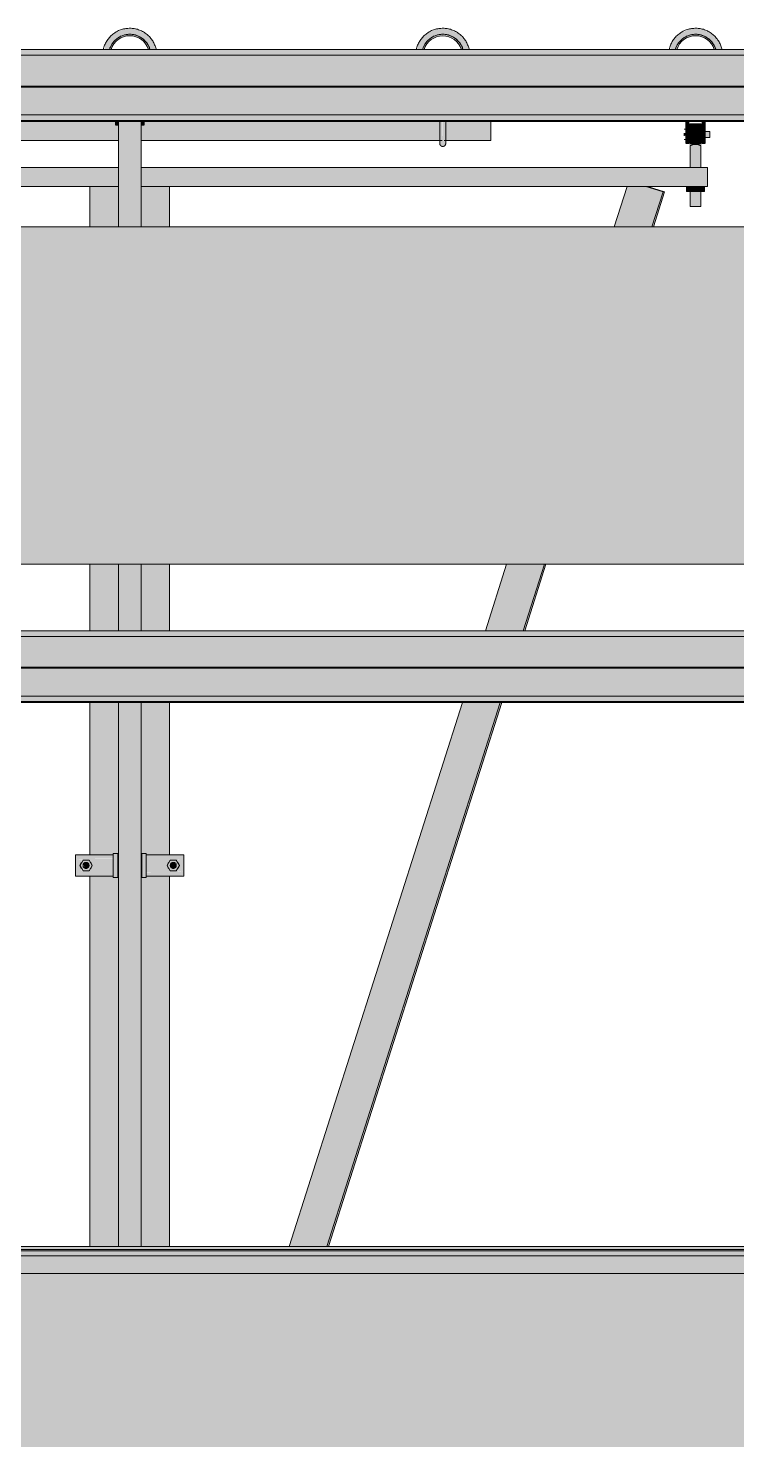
# Model space of a CAD drawing. Header units: inches. Extents: x 20478 to 36715, y -248 to 750.
# Drawn here: x 26891.5 to 26950.4, y 177.3 to 294.5 of the extents above; entities that cross this region are included whole.
import ezdxf

# ---------------------------------------------------------------- set-up
doc = ezdxf.new("R2010")
doc.units = ezdxf.units.IN
doc.header["$MEASUREMENT"] = 0
for name, color, linetype, lineweight in [('A-GLAZ-CWMG', 51, 'Continuous', 9), ('L-SITE-WALL', 31, 'Continuous', 13), ('M-HVAC-DUCT', 70, 'Continuous', 9), ('Q-SPCQ', 91, 'Continuous', 9), ('S-BEAM', 12, 'Continuous', 9)]:
    doc.layers.add(name, color=color, linetype=linetype, lineweight=lineweight)

# ---------------------------------------------------------------- blocks, each defined once
blk = doc.blocks.new('Girt_Z - 10_D-1018975-Elevation - South')
at = {"layer": 'S-BEAM'}
for points in [[(26278.27, 244), (26278.27, 244.48), (22795.01, 244.48), (22795.01, 244), (26277.49, 244)], [(26278.27, 241.63), (26278.27, 244), (22795.01, 244), (22795.01, 241.63), (26277.49, 241.63)], [(25258.02, 241.45), (26278.27, 241.47), (26278.27, 241.63), (25396.25, 241.63), (22795.01, 241.63), (22795.01, 241.45), (23460.99, 241.45), (25119.79, 241.45)], [(25396.25, 241.37), (26278.27, 241.41), (26278.27, 241.45), (22795.01, 241.41), (22795.01, 241.37), (25258.02, 241.37)], [(25672.72, 239.05), (25679.64, 239.05), (25679.64, 241.25), (26278.27, 241.25), (26278.27, 241.37), (22795.01, 241.37), (22795.01, 241.25), (22811.14, 241.25), (22811.14, 239.05), (25638.16, 239.05)], [(25629.52, 238.6), (25679.64, 238.6), (25679.64, 239.05), (22811.14, 239.05), (22811.14, 238.6), (25620.88, 238.6)], [(25679.64, 238.52), (25679.64, 238.6), (22811.14, 238.6), (22811.14, 238.52), (25672.72, 238.52)]]:
    blk.add_hatch(color=256, dxfattribs=at).paths.add_polyline_path(points, flags=0)
for p, q in [((22795.01, 244.48), (26278.27, 244.48)), ((22795.01, 244), (26278.27, 244)), ((22795.01, 241.45), (26278.27, 241.45)), ((22795.01, 241.37), (26278.27, 241.37)), ((22811.14, 239.05), (25679.64, 239.05)), ((22811.14, 238.6), (25679.64, 238.6)), ((22811.14, 238.52), (25679.64, 238.52))]:
    blk.add_line(p, q, dxfattribs=at)
blk = doc.blocks.new('Girt_Z - 10_D-1029088-Elevation - South')
at = {"layer": 'S-BEAM'}
for points in [[(26278.27, 292.25), (26278.27, 292.73), (22795.01, 292.73), (22795.01, 292.25), (26277.49, 292.25)], [(26278.27, 289.88), (26278.27, 292.25), (22795.01, 292.25), (22795.01, 289.88), (26277.49, 289.88)], [(24687.81, 289.7), (26278.27, 289.75), (26278.27, 289.88), (22795.01, 289.88), (22795.01, 289.7), (24679.17, 289.7)], [(25698.64, 289.62), (26278.27, 289.67), (26278.27, 289.7), (22795.01, 289.67), (22795.01, 289.62), (25690, 289.62)]]:
    blk.add_hatch(color=256, dxfattribs=at).paths.add_polyline_path(points, flags=0)
h = blk.add_hatch(color=256, dxfattribs=at)
h.paths.add_polyline_path([(26278.27, 287.3), (26278.27, 289.62), (26271.5, 289.62), (26271.5, 287.3), (26277.49, 287.3)], flags=0)
h.paths.add_polyline_path([(25534.49, 287.3), (26271.39, 287.3), (26271.39, 289.62), (26271.39, 289.62), (22795.01, 289.62), (22795.01, 287.3), (25465.37, 287.3)], flags=0)
h = blk.add_hatch(color=256, dxfattribs=at)
h.paths.add_polyline_path([(26278.27, 286.85), (26278.27, 287.3), (26271.56, 287.25), (26272.04, 286.85), (26277.49, 286.85)], flags=0)
h.paths.add_polyline_path([(25465.37, 286.85), (26271.86, 286.85), (26271.39, 287.3), (22795.01, 287.3), (22795.01, 286.85), (25396.25, 286.85)], flags=0)
h = blk.add_hatch(color=256, dxfattribs=at)
h.paths.add_polyline_path([(26271.96, 286.77), (26271.86, 286.85), (22795.01, 286.85), (22795.01, 286.77), (26271.5, 286.77)], flags=0)
h.paths.add_polyline_path([(26278.27, 286.77), (26278.27, 286.85), (26272.04, 286.85), (26272.04, 286.77), (26277.49, 286.77)], flags=0)
for p, q in [((22795.01, 292.73), (26278.27, 292.73)), ((22795.01, 292.25), (26278.27, 292.25)), ((22795.01, 289.7), (26278.27, 289.7)), ((22795.01, 289.62), (26278.27, 289.62)), ((22795.01, 287.3), (26271.39, 287.3)), ((22795.01, 286.85), (26271.86, 286.85)), ((22795.01, 286.77), (26278.27, 286.77))]:
    blk.add_line(p, q, dxfattribs=at)
blk = doc.blocks.new('Basketball_Backstop-Performance_Sports_Systems-3103-Ceiling_Hung - 27_-0_ to 27_-11 7_8_-706978-Elevation - South')
at = {"layer": 'Q-SPCQ'}
for points in [[(24958.75, 292.73), (24958.75, 292.73), (24958.57, 293.32), (24958.01, 294.01), (24957.11, 294.44), (24956.35, 294.44), (24956.11, 294.44), (24955.21, 294.01), (24954.58, 293.23), (24954.53, 292.73), (24954.93, 292.74), (24955.2, 293.27), (24955.46, 293.56), (24955.89, 293.83), (24956.35, 293.97), (24956.61, 294), (24957.24, 293.87), (24957.66, 293.63), (24957.94, 293.37), (24958.19, 292.97), (24958.3, 292.73), (24958.74, 292.73)], [(24984.75, 292.73), (24984.75, 292.73), (24984.64, 293.23), (24983.94, 294.04), (24983.11, 294.44), (24982.11, 294.44), (24981.21, 294.01), (24980.58, 293.23), (24980.49, 292.73), (24980.95, 292.77), (24981.2, 293.27), (24981.46, 293.56), (24981.8, 293.79), (24982.36, 293.97), (24982.81, 293.97), (24983.26, 293.86), (24983.64, 293.65), (24983.92, 293.4), (24984.18, 292.99), (24984.3, 292.73), (24984.74, 292.73)], [(25005.43, 292.73), (25005.75, 292.73), (25005.57, 293.32), (25005.01, 294.01), (25004.11, 294.44), (25003.35, 294.44), (25003.11, 294.44), (25002.21, 294.01), (25001.58, 293.23), (25001.53, 292.73), (25001.93, 292.74), (25002.2, 293.27), (25002.46, 293.56), (25002.89, 293.83), (25003.35, 293.97), (25003.61, 294), (25004.24, 293.87), (25004.66, 293.63), (25004.94, 293.37), (25005.19, 292.97), (25005.3, 292.73), (25005.38, 292.73)], [(24958.16, 292.73), (24958.29, 292.73), (24958.13, 293.12), (24957.85, 293.49), (24957.49, 293.77), (24957.06, 293.94), (24956.61, 294), (24956.16, 293.94), (24955.64, 293.69), (24955.37, 293.49), (24955.1, 293.12), (24954.93, 292.73), (24955.07, 292.73), (24955.2, 293.06), (24955.64, 293.53), (24955.8, 293.66), (24956.19, 293.82), (24956.61, 293.87), (24957.03, 293.82), (24957.42, 293.66), (24957.76, 293.4), (24958.02, 293.06)], [(24984.16, 292.73), (24984.29, 292.73), (24984.13, 293.12), (24983.85, 293.49), (24983.49, 293.77), (24983.06, 293.94), (24982.61, 294), (24982.16, 293.94), (24981.74, 293.77), (24981.37, 293.49), (24981.1, 293.12), (24980.93, 292.73), (24981.07, 292.73), (24981.2, 293.06), (24981.55, 293.47), (24981.8, 293.66), (24982.19, 293.82), (24982.61, 293.87), (24983.03, 293.82), (24983.42, 293.66), (24983.76, 293.4), (24984.02, 293.06)], [(25005.29, 292.73), (25005.13, 293.12), (25004.85, 293.49), (25004.49, 293.77), (25004.06, 293.94), (25003.61, 294), (25003.16, 293.94), (25002.74, 293.77), (25002.37, 293.49), (25002.1, 293.12), (25001.93, 292.73), (25002.07, 292.73), (25002.2, 293.06), (25002.46, 293.4), (25002.8, 293.66), (25003.19, 293.82), (25003.61, 293.87), (25004.03, 293.82), (25004.42, 293.66), (25004.76, 293.4), (25005.02, 293.06), (25005.17, 292.73)], [(24955.42, 286.47), (24955.61, 286.47), (24955.61, 286.77), (24955.42, 286.77), (24955.42, 286.55)], [(24957.8, 286.47), (24957.8, 286.77), (24957.61, 286.77), (24957.61, 286.47), (24957.8, 286.47)], [(24982.61, 284.74), (24982.56, 286.77), (24982.39, 286.77), (24982.39, 285.57), (24982.41, 284.81)], [(25003.05, 285.69), (25003.05, 286.77), (25002.8, 286.77), (25002.8, 285.69)], [(25003.14, 285.66), (25004.08, 285.66), (25004.08, 286.56), (25003.14, 286.53), (25003.14, 285.89)], [(25004.42, 285.69), (25004.42, 286.77), (25004.17, 286.77), (25004.17, 285.69)], [(25002.67, 285.69), (25002.8, 285.69), (25002.8, 285.8), (25002.67, 285.8)], [(25002.67, 285.57), (25002.8, 285.57), (25002.8, 285.69), (25002.67, 285.69)], [(25002.8, 284.96), (25003.05, 284.96), (25003.05, 285.69), (25002.8, 285.69), (25002.8, 285.04)], [(25003.61, 284.86), (25004.08, 284.87), (25004.08, 285.66), (25003.14, 285.66), (25003.14, 284.87), (25003.53, 284.86)], [(25004.17, 284.96), (25004.42, 284.96), (25004.42, 285.69), (25004.17, 285.69), (25004.17, 285.04)], [(25003.61, 280.94), (25003.61, 281.37), (25002.86, 281.37), (25002.86, 280.94)], [(25003.61, 280.94), (25004.36, 280.94), (25004.36, 281.37), (25003.61, 281.37)], [(24952.98, 224.75), (24953.16, 224.82), (24953.23, 225), (24953.2, 225.12), (24953.05, 225.24), (24952.86, 225.22), (24952.77, 225.12), (24952.86, 224.78)], [(24960.23, 224.75), (24960.45, 224.87), (24960.48, 225), (24960.3, 225.24), (24960.05, 225.18), (24959.98, 225), (24960.05, 224.82)]]:
    blk.add_hatch(color=256, dxfattribs=at).paths.add_polyline_path(points, flags=0)
h = blk.add_hatch(color=256, dxfattribs=at)
h.paths.add_polyline_path([(24986.61, 285.19), (24986.61, 286.77), (24982.84, 286.77), (24982.83, 285.54), (24982.83, 285.19)], flags=0)
h.paths.add_polyline_path([(24972.92, 285.19), (24982.39, 285.22), (24982.4, 285.44), (24982.36, 286.77), (24957.8, 286.77), (24957.8, 286.47), (24957.61, 286.48), (24957.61, 286.77), (24957.55, 286.77), (24957.55, 285.19), (24964.28, 285.19)], flags=0)
h.paths.add_polyline_path([(24955.67, 285.19), (24955.64, 286.77), (24955.61, 286.72), (24955.61, 286.47), (24955.42, 286.48), (24955.42, 286.77), (24930.84, 286.77), (24930.83, 285.54), (24930.86, 285.19), (24955.64, 285.19)], flags=0)
h.paths.add_polyline_path([(24926.61, 285.19), (24930.39, 285.24), (24930.4, 285.42), (24930.36, 286.77), (24926.61, 286.77), (24926.61, 285.25)], flags=0)
h = blk.add_hatch(color=256, dxfattribs=at)
h.paths.add_polyline_path([(24956.61, 193.37), (24956.61, 238.52), (24955.67, 238.52), (24955.71, 193.37), (24956.52, 193.37)], flags=0)
h.paths.add_polyline_path([(24956.61, 244.48), (24956.61, 250), (24955.67, 250), (24955.73, 244.48), (24956.44, 244.48)], flags=0)
h.paths.add_polyline_path([(24956.61, 278), (24956.61, 286.77), (24955.67, 286.77), (24955.71, 278), (24956.38, 278)], flags=0)
h = blk.add_hatch(color=256, dxfattribs=at)
h.paths.add_polyline_path([(24956.76, 193.37), (24957.55, 193.37), (24957.52, 238.52), (24956.61, 238.52), (24956.61, 193.37)], flags=0)
h.paths.add_polyline_path([(24956.68, 244.48), (24957.55, 244.48), (24957.52, 250), (24956.61, 250), (24956.61, 244.48)], flags=0)
h.paths.add_polyline_path([(24956.61, 278), (24957.55, 278), (24957.52, 286.77), (24956.61, 286.77), (24956.61, 279.12)], flags=0)
h = blk.add_hatch(color=256, dxfattribs=at)
h.paths.add_polyline_path([(24982.81, 285.19), (24982.86, 285.19), (24982.83, 285.4)], flags=0)
h.paths.add_polyline_path([(24982.61, 284.74), (24982.82, 284.81), (24982.83, 284.98), (24982.86, 284.95), (24982.81, 285.19), (24982.85, 286.45), (24982.79, 286.77), (24982.66, 286.77), (24982.61, 286.7), (24982.61, 284.96)], flags=0)
h = blk.add_hatch(color=256, dxfattribs=at)
h.paths.add_polyline_path([(25003.14, 285.69), (25003.14, 285.94), (25003.05, 285.89), (25003.05, 285.69)], flags=0)
h.paths.add_polyline_path([(25004.42, 285.69), (25004.8, 285.69), (25004.8, 285.94), (25004.42, 285.9), (25004.42, 285.74)], flags=0)
h.paths.add_polyline_path([(25004.08, 285.69), (25004.17, 285.73), (25004.17, 285.94), (25004.08, 285.89), (25004.08, 285.73)], flags=0)
h = blk.add_hatch(color=256, dxfattribs=at)
h.paths.add_polyline_path([(25004.17, 285.44), (25004.17, 285.69), (25004.08, 285.66), (25004.08, 285.44)], flags=0)
h.paths.add_polyline_path([(25003.05, 285.44), (25003.14, 285.49), (25003.14, 285.69), (25003.05, 285.63), (25003.05, 285.44)], flags=0)
h.paths.add_polyline_path([(25004.8, 285.44), (25004.8, 285.69), (25004.42, 285.68), (25004.42, 285.44)], flags=0)
h = blk.add_hatch(color=256, dxfattribs=at)
h.paths.add_polyline_path([(25003.18, 279.69), (25004.04, 279.69), (25003.99, 280.94), (25003.17, 280.94), (25003.17, 279.69)], flags=0)
h.paths.add_polyline_path([(25003.56, 282.95), (25004.04, 282.95), (25004.02, 284.76), (25003.68, 284.86), (25003.39, 284.83), (25003.17, 284.75), (25003.21, 282.95), (25003.53, 282.95)], flags=0)
h = blk.add_hatch(color=256, dxfattribs=at)
h.paths.add_polyline_path([(24908.61, 281.37), (24955.67, 281.37), (24955.64, 282.95), (24908.61, 282.95), (24908.61, 282.64)], flags=0)
h.paths.add_polyline_path([(24998.83, 281.37), (25004.61, 281.37), (25004.61, 282.95), (24957.55, 282.95), (24957.55, 281.37), (24981.55, 281.37)], flags=0)
h = blk.add_hatch(color=256, dxfattribs=at)
h.paths.add_polyline_path([(24955.32, 193.37), (24955.67, 193.37), (24955.64, 224.12), (24955.61, 224.12), (24955.61, 224), (24955.23, 224), (24955.23, 224.12), (24953.29, 224.12), (24953.35, 193.37), (24954.95, 193.37)], flags=0)
h.paths.add_polyline_path([(24957.55, 193.37), (24959.92, 193.37), (24959.92, 224.12), (24957.98, 224.12), (24957.98, 224), (24957.61, 224.04), (24957.55, 193.57)], flags=0)
h.paths.add_polyline_path([(24953.35, 224.76), (24953.47, 224.93), (24953.41, 224.86), (24953.37, 224.79)], flags=0)
h.paths.add_polyline_path([(24953.48, 225.01), (24953.4, 225.2), (24953.41, 225.12), (24953.47, 225.03)], flags=0)
h.paths.add_polyline_path([(24955.61, 225.87), (24955.67, 225.87), (24955.64, 238.52), (24953.29, 238.52), (24953.29, 225.87), (24955.23, 225.87), (24955.23, 226), (24955.61, 226)], flags=0)
h.paths.add_polyline_path([(24959.81, 225.87), (24959.92, 225.87), (24959.92, 238.52), (24957.55, 238.52), (24957.61, 226), (24957.98, 226), (24957.99, 225.87), (24959.7, 225.87)], flags=0)
h.paths.add_polyline_path([(24953.66, 244.48), (24955.67, 244.48), (24955.64, 250), (24953.29, 250), (24953.29, 244.48), (24953.41, 244.48)], flags=0)
h.paths.add_polyline_path([(24957.55, 244.48), (24959.92, 244.48), (24959.92, 250), (24957.55, 250), (24957.55, 245.14)], flags=0)
h.paths.add_polyline_path([(24954.95, 278), (24955.67, 278), (24955.64, 281.37), (24953.29, 281.37), (24953.29, 278), (24954.94, 278)], flags=0)
h.paths.add_polyline_path([(24959.81, 278), (24959.92, 278), (24959.92, 281.37), (24957.55, 281.37), (24957.55, 278), (24959.81, 278)], flags=0)
h = blk.add_hatch(color=256, dxfattribs=at)
h.paths.add_polyline_path([(24969.85, 193.37), (24972.99, 193.37), (24987.39, 238.52), (24984.25, 238.52), (24974.4, 207.63)], flags=0)
h.paths.add_polyline_path([(24989.29, 244.48), (24991.05, 250), (24987.91, 250), (24986.15, 244.48)], flags=0)
h.paths.add_polyline_path([(24996.84, 278), (24999.98, 278), (25000.91, 280.92), (24999.49, 281.37), (24997.92, 281.37)], flags=0)
h = blk.add_hatch(color=256, dxfattribs=at)
h.paths.add_polyline_path([(24972.99, 193.37), (24973.13, 193.37), (24987.52, 238.52), (24987.39, 238.52), (24977.54, 207.63)], flags=0)
h.paths.add_polyline_path([(24989.29, 244.48), (24989.42, 244.48), (24991.18, 250), (24991.05, 250), (24989.5, 245.14)], flags=0)
h.paths.add_polyline_path([(24999.98, 278), (25000.11, 278), (25001.04, 280.92), (25000.91, 280.92)], flags=0)
h = blk.add_hatch(color=256, dxfattribs=at)
h.paths.add_polyline_path([(24952.11, 225.56), (24955.23, 225.59), (24955.23, 225.87), (24952.11, 225.83), (24952.11, 225.64)], flags=0)
h.paths.add_polyline_path([(24955.64, 225.56), (24955.67, 225.59), (24955.64, 225.87), (24955.61, 225.83), (24955.61, 225.56)], flags=0)
h.paths.add_polyline_path([(24959.96, 225.56), (24961.11, 225.56), (24961.11, 225.87), (24957.98, 225.83), (24957.98, 225.56)], flags=0)
h = blk.add_hatch(color=256, dxfattribs=at)
h.paths.add_polyline_path([(24952.11, 225.56), (24952.11, 224.44), (24952.71, 224.59), (24952.49, 225.07), (24952.65, 225.29), (24952.71, 225.41), (24952.48, 225.47)], flags=0)
h.paths.add_polyline_path([(24953.05, 224.44), (24955.23, 224.44), (24955.23, 225.56), (24952.11, 225.56), (24952.8, 225.44), (24953.23, 225.44), (24953.47, 224.93), (24953.33, 224.73), (24953.2, 224.56), (24952.48, 224.53), (24952.11, 224.44), (24952.98, 224.44)], flags=0)
h.paths.add_polyline_path([(24955.67, 224.44), (24955.64, 225.56), (24955.61, 225.56), (24955.64, 224.44)], flags=0)
h.paths.add_polyline_path([(24957.55, 224.44), (24957.61, 224.44), (24957.55, 224.57)], flags=0)
h.paths.add_polyline_path([(24961.11, 224.44), (24961.11, 225.56), (24960.5, 225.41), (24960.72, 224.93), (24960.57, 224.71), (24960.5, 224.59), (24960.74, 224.53)], flags=0)
h.paths.add_polyline_path([(24957.98, 224.44), (24961.11, 224.44), (24960.41, 224.56), (24959.96, 224.6), (24959.74, 225.07), (24959.88, 225.27), (24960.02, 225.44), (24960.74, 225.47), (24961.11, 225.56), (24957.98, 225.56), (24957.98, 224.55)], flags=0)
h = blk.add_hatch(color=256, dxfattribs=at)
h.paths.add_polyline_path([(24953.23, 224.56), (24953.45, 225.06), (24953.23, 225.44), (24952.73, 225.44), (24952.48, 225), (24952.73, 224.56), (24953.16, 224.56)], flags=0)
h.paths.add_polyline_path([(24959.98, 224.56), (24960.48, 224.56), (24960.74, 225), (24960.48, 225.44), (24959.96, 225.4), (24959.73, 225), (24959.96, 224.6)], flags=0)
h.paths.add_polyline_path([(24960.23, 224.75), (24960.05, 224.82), (24959.98, 225), (24960.05, 225.18), (24960.23, 225.25), (24960.41, 225.18), (24960.48, 225), (24960.41, 224.82), (24960.3, 224.76)], flags=0)
h.paths.add_polyline_path([(24952.98, 224.75), (24952.8, 224.82), (24952.73, 225), (24952.8, 225.18), (24952.98, 225.25), (24953.16, 225.18), (24953.23, 225), (24953.16, 224.82), (24953.05, 224.76)], flags=0)
h = blk.add_hatch(color=256, dxfattribs=at)
h.paths.add_polyline_path([(24955.23, 224), (24955.61, 224), (24955.61, 226), (24955.23, 226)], flags=0)
h.paths.add_polyline_path([(24957.98, 224), (24957.98, 226), (24957.61, 226), (24957.61, 224)], flags=0)
h = blk.add_hatch(color=256, dxfattribs=at)
h.paths.add_polyline_path([(24959.96, 224.12), (24961.11, 224.17), (24961.11, 224.44), (24957.98, 224.41), (24957.98, 224.12)], flags=0)
h.paths.add_polyline_path([(24955.64, 224.12), (24955.67, 224.17), (24955.64, 224.44), (24955.61, 224.39), (24955.61, 224.12)], flags=0)
h.paths.add_polyline_path([(24955.23, 224.12), (24955.23, 224.44), (24952.11, 224.44), (24952.11, 224.12)], flags=0)
for p, q in [((24955.42, 286.47), (24955.42, 286.76)), ((24955.42, 286.44), (24955.61, 286.44)), ((24955.61, 286.76), (24955.61, 286.47)), ((24955.67, 286.77), (24955.67, 278)), ((24957.55, 278), (24957.55, 286.77)), ((24957.61, 286.47), (24957.61, 286.76)), ((24957.61, 286.44), (24957.8, 286.44)), ((24957.8, 286.76), (24957.8, 286.47)), ((24986.61, 286.77), (24986.61, 285.19)), ((25002.8, 286.12), (25002.67, 286.12)), ((25002.8, 285.69), (25002.8, 286.77)), ((25003.05, 286.77), (25003.05, 285.69)), ((25003.14, 285.94), (25003.05, 285.94)), ((25004.08, 286.56), (25003.14, 286.56)), ((25003.14, 285.66), (25003.14, 286.56)), ((25004.08, 286.56), (25004.08, 285.66)), ((25004.17, 285.94), (25004.08, 285.94)), ((25004.17, 285.69), (25004.17, 286.77)), ((25004.42, 286.77), (25004.42, 285.69)), ((25004.8, 285.94), (25004.42, 285.94)), ((25004.8, 285.94), (25004.8, 285.69)), ((24930.72, 285.19), (24955.64, 285.19)), ((24957.55, 285.19), (24982.55, 285.19)), ((24982.72, 285.19), (24986.61, 285.19)), ((25002.67, 285.69), (25002.67, 285.8)), ((25002.67, 285.57), (25002.67, 285.69)), ((25002.67, 285.25), (25002.8, 285.25)), ((25002.8, 284.96), (25002.8, 285.69)), ((25002.8, 284.94), (25003.05, 284.94)), ((25003.05, 285.69), (25003.05, 284.96)), ((25003.05, 285.44), (25003.14, 285.44)), ((25003.14, 284.87), (25003.14, 285.66)), ((25003.14, 284.75), (25003.17, 284.75)), ((25003.17, 284.75), (25003.17, 282.95)), ((25004.04, 282.95), (25004.04, 284.75)), ((25004.04, 284.75), (25004.08, 284.75)), ((25004.08, 285.66), (25004.08, 284.87)), ((25004.08, 285.44), (25004.17, 285.44)), ((25004.17, 284.96), (25004.17, 285.69)), ((25004.17, 284.94), (25004.42, 284.94)), ((25004.42, 285.69), (25004.42, 284.96)), ((25004.42, 285.44), (25004.8, 285.44)), ((25004.8, 285.69), (25004.8, 285.44)), ((24955.64, 282.95), (24908.61, 282.95)), ((25004.61, 282.95), (24957.55, 282.95)), ((25004.61, 282.95), (25004.61, 281.37)), ((24955.64, 281.37), (24908.61, 281.37)), ((24953.29, 281.37), (24953.29, 278)), ((25004.61, 281.37), (24957.55, 281.37)), ((24959.92, 278), (24959.92, 281.37)), ((24996.84, 278), (24997.92, 281.37)), ((24999.49, 281.37), (25000.91, 280.92)), ((25001.04, 280.92), (24999.62, 281.37)), ((25002.86, 281.37), (25002.86, 280.94)), ((25003.17, 281.37), (25003.17, 279.69)), ((25003.61, 281.37), (25003.61, 280.94)), ((25004.04, 279.69), (25004.04, 281.37)), ((25004.36, 281.37), (25004.36, 280.94)), ((25000.91, 280.92), (24999.98, 278)), ((25001.04, 280.92), (25000.11, 278)), ((25000.91, 280.92), (25001.04, 280.92)), ((25003.61, 280.94), (25002.86, 280.94)), ((25004.36, 280.94), (25003.61, 280.94)), ((25004.04, 279.69), (25003.17, 279.69)), ((24953.29, 250), (24953.29, 244.48)), ((24955.67, 250), (24955.67, 244.48)), ((24957.55, 244.48), (24957.55, 250)), ((24959.92, 244.48), (24959.92, 250)), ((24986.15, 244.48), (24987.91, 250)), ((24991.05, 250), (24989.29, 244.48)), ((24991.18, 250), (24989.42, 244.48)), ((24953.29, 238.52), (24953.29, 225.86)), ((24955.67, 238.52), (24955.67, 193.37)), ((24957.55, 193.37), (24957.55, 238.52)), ((24959.92, 225.86), (24959.92, 238.52)), ((24969.85, 193.37), (24984.25, 238.52)), ((24987.39, 238.52), (24972.99, 193.37)), ((24987.52, 238.52), (24973.13, 193.37)), ((24955.23, 225.87), (24952.11, 225.87)), ((24952.11, 225.56), (24952.11, 225.87)), ((24952.11, 224.44), (24952.11, 225.56)), ((24952.73, 225.44), (24952.48, 225)), ((24952.48, 225), (24952.73, 224.56)), ((24953.23, 225.44), (24952.73, 225.44)), ((24953.49, 225), (24953.23, 225.44)), ((24953.23, 224.56), (24953.49, 225)), ((24955.23, 226), (24955.23, 224)), ((24955.61, 226), (24955.23, 226)), ((24955.61, 224), (24955.61, 226)), ((24955.67, 226), (24955.67, 193.37)), ((24957.61, 226), (24957.61, 224)), ((24957.98, 226), (24957.61, 226)), ((24957.98, 224), (24957.98, 226)), ((24961.11, 225.87), (24957.98, 225.87)), ((24959.98, 225.44), (24959.73, 225)), ((24959.73, 225), (24959.98, 224.56)), ((24960.48, 225.44), (24959.98, 225.44)), ((24960.74, 225), (24960.48, 225.44)), ((24960.48, 224.56), (24960.74, 225)), ((24961.11, 225.87), (24961.11, 225.56)), ((24961.11, 225.56), (24961.11, 224.44)), ((24952.11, 224.12), (24952.11, 224.44)), ((24952.11, 224.12), (24955.23, 224.12)), ((24952.73, 224.56), (24953.23, 224.56)), ((24953.29, 224.14), (24953.29, 193.37)), ((24955.23, 224), (24955.61, 224)), ((24957.61, 224), (24957.98, 224)), ((24957.98, 224.12), (24961.11, 224.12)), ((24959.92, 193.37), (24959.92, 224.14)), ((24959.98, 224.56), (24960.48, 224.56)), ((24961.11, 224.44), (24961.11, 224.12))]:
    blk.add_line(p, q, dxfattribs=at)
at = {"layer": 'Q-SPCQ', "flags": 128}
for points in [[(24958.8, 292.78), (24958.77, 292.87), (24958.75, 292.96), (24958.72, 293.04), (24958.68, 293.13), (24958.65, 293.21), (24958.61, 293.29), (24958.56, 293.37), (24958.52, 293.45), (24958.47, 293.52), (24958.42, 293.59), (24958.36, 293.66), (24958.3, 293.73), (24958.24, 293.8), (24958.18, 293.86), (24958.11, 293.93), (24958.05, 293.98), (24957.97, 294.04), (24957.9, 294.09), (24957.83, 294.14), (24957.75, 294.19), (24957.67, 294.23), (24957.59, 294.28), (24957.51, 294.31), (24957.43, 294.35), (24957.34, 294.38), (24957.26, 294.41), (24957.17, 294.43), (24957.08, 294.45), (24956.99, 294.47), (24956.91, 294.48), (24956.82, 294.49), (24956.73, 294.5), (24956.64, 294.5), (24956.55, 294.5), (24956.46, 294.49), (24956.37, 294.49), (24956.28, 294.48), (24956.19, 294.46), (24956.1, 294.44), (24956.01, 294.42), (24955.93, 294.39), (24955.84, 294.36), (24955.76, 294.33), (24955.68, 294.3), (24955.59, 294.26), (24955.51, 294.21), (24955.44, 294.17), (24955.36, 294.12), (24955.29, 294.07), (24955.22, 294.01), (24955.15, 293.96), (24955.08, 293.9), (24955.01, 293.83), (24954.95, 293.77), (24954.89, 293.7), (24954.84, 293.63), (24954.78, 293.56), (24954.73, 293.49), (24954.68, 293.41), (24954.64, 293.33), (24954.6, 293.25), (24954.56, 293.17), (24954.52, 293.09), (24954.49, 293), (24954.46, 292.92), (24954.44, 292.83), (24954.42, 292.74)], [(24984.8, 292.78), (24984.77, 292.87), (24984.75, 292.96), (24984.72, 293.04), (24984.68, 293.13), (24984.65, 293.21), (24984.61, 293.29), (24984.56, 293.37), (24984.52, 293.45), (24984.47, 293.52), (24984.42, 293.59), (24984.36, 293.66), (24984.3, 293.73), (24984.24, 293.8), (24984.18, 293.86), (24984.11, 293.93), (24984.05, 293.98), (24983.97, 294.04), (24983.9, 294.09), (24983.83, 294.14), (24983.75, 294.19), (24983.67, 294.23), (24983.59, 294.28), (24983.51, 294.31), (24983.43, 294.35), (24983.34, 294.38), (24983.26, 294.41), (24983.17, 294.43), (24983.08, 294.45), (24982.99, 294.47), (24982.91, 294.48), (24982.82, 294.49), (24982.73, 294.5), (24982.64, 294.5), (24982.55, 294.5), (24982.46, 294.49), (24982.37, 294.49), (24982.28, 294.48), (24982.19, 294.46), (24982.1, 294.44), (24982.01, 294.42), (24981.93, 294.39), (24981.84, 294.36), (24981.76, 294.33), (24981.68, 294.3), (24981.59, 294.26), (24981.51, 294.21), (24981.44, 294.17), (24981.36, 294.12), (24981.29, 294.07), (24981.22, 294.01), (24981.15, 293.96), (24981.08, 293.9), (24981.01, 293.83), (24980.95, 293.77), (24980.89, 293.7), (24980.84, 293.63), (24980.78, 293.56), (24980.73, 293.49), (24980.68, 293.41), (24980.64, 293.33), (24980.6, 293.25), (24980.56, 293.17), (24980.52, 293.09), (24980.49, 293), (24980.46, 292.92), (24980.44, 292.83), (24980.42, 292.74)], [(25005.8, 292.78), (25005.77, 292.87), (25005.75, 292.96), (25005.72, 293.04), (25005.68, 293.13), (25005.65, 293.21), (25005.61, 293.29), (25005.56, 293.37), (25005.52, 293.45), (25005.47, 293.52), (25005.42, 293.59), (25005.36, 293.66), (25005.3, 293.73), (25005.24, 293.8), (25005.18, 293.86), (25005.11, 293.93), (25005.05, 293.98), (25004.97, 294.04), (25004.9, 294.09), (25004.83, 294.14), (25004.75, 294.19), (25004.67, 294.23), (25004.59, 294.28), (25004.51, 294.31), (25004.43, 294.35), (25004.34, 294.38), (25004.26, 294.41), (25004.17, 294.43), (25004.08, 294.45), (25003.99, 294.47), (25003.91, 294.48), (25003.82, 294.49), (25003.73, 294.5), (25003.64, 294.5), (25003.55, 294.5), (25003.46, 294.49), (25003.37, 294.49), (25003.28, 294.48), (25003.19, 294.46), (25003.1, 294.44), (25003.01, 294.42), (25002.93, 294.39), (25002.84, 294.36), (25002.76, 294.33), (25002.68, 294.3), (25002.59, 294.26), (25002.51, 294.21), (25002.44, 294.17), (25002.36, 294.12), (25002.29, 294.07), (25002.22, 294.01), (25002.15, 293.96), (25002.08, 293.9), (25002.01, 293.83), (25001.95, 293.77), (25001.89, 293.7), (25001.84, 293.63), (25001.78, 293.56), (25001.73, 293.49), (25001.68, 293.41), (25001.64, 293.33), (25001.6, 293.25), (25001.56, 293.17), (25001.52, 293.09), (25001.49, 293), (25001.46, 292.92), (25001.44, 292.83), (25001.42, 292.74)], [(24954.93, 292.73), (24954.95, 292.8), (24954.97, 292.87), (24955, 292.93), (24955.03, 293), (24955.06, 293.06), (24955.09, 293.12), (24955.13, 293.18), (24955.17, 293.24), (24955.21, 293.3), (24955.25, 293.35), (24955.3, 293.4), (24955.34, 293.46)], [(24955.44, 293.55), (24955.5, 293.6), (24955.55, 293.64), (24955.61, 293.68), (24955.67, 293.72), (24955.73, 293.76), (24955.79, 293.79), (24955.85, 293.83), (24955.91, 293.85), (24955.98, 293.88), (24956.04, 293.91), (24956.11, 293.93), (24956.18, 293.95), (24956.25, 293.96), (24956.31, 293.97), (24956.38, 293.99), (24956.45, 293.99), (24956.52, 294), (24956.59, 294), (24956.66, 294), (24956.73, 294), (24956.8, 293.99), (24956.87, 293.98), (24956.94, 293.97), (24957.01, 293.95), (24957.08, 293.94), (24957.14, 293.92), (24957.21, 293.89), (24957.28, 293.87), (24957.34, 293.84), (24957.4, 293.81), (24957.46, 293.78), (24957.53, 293.74), (24957.58, 293.7), (24957.64, 293.66), (24957.7, 293.62), (24957.75, 293.58), (24957.8, 293.53)], [(24957.9, 293.43), (24957.95, 293.38), (24957.99, 293.33), (24958.03, 293.27), (24958.07, 293.21), (24958.11, 293.15), (24958.15, 293.09), (24958.18, 293.03), (24958.21, 292.97), (24958.24, 292.9), (24958.26, 292.84), (24958.28, 292.77)], [(24980.93, 292.73), (24980.95, 292.8), (24980.97, 292.87), (24981, 292.93), (24981.03, 293), (24981.06, 293.06), (24981.09, 293.12), (24981.13, 293.18), (24981.17, 293.24), (24981.21, 293.3), (24981.25, 293.35), (24981.3, 293.4), (24981.34, 293.46)], [(24981.44, 293.55), (24981.5, 293.6), (24981.55, 293.64), (24981.61, 293.68), (24981.67, 293.72), (24981.73, 293.76), (24981.79, 293.79), (24981.85, 293.83), (24981.91, 293.85), (24981.98, 293.88), (24982.04, 293.91), (24982.11, 293.93), (24982.18, 293.95), (24982.25, 293.96), (24982.31, 293.97), (24982.38, 293.99), (24982.45, 293.99), (24982.52, 294), (24982.59, 294), (24982.66, 294), (24982.73, 294), (24982.8, 293.99), (24982.87, 293.98), (24982.94, 293.97), (24983.01, 293.95), (24983.08, 293.94), (24983.14, 293.92), (24983.21, 293.89), (24983.28, 293.87), (24983.34, 293.84), (24983.4, 293.81), (24983.46, 293.78), (24983.53, 293.74), (24983.58, 293.7), (24983.64, 293.66), (24983.7, 293.62), (24983.75, 293.58), (24983.8, 293.53)], [(24983.9, 293.43), (24983.95, 293.38), (24983.99, 293.33), (24984.03, 293.27), (24984.07, 293.21), (24984.11, 293.15), (24984.15, 293.09), (24984.18, 293.03), (24984.21, 292.97), (24984.24, 292.9), (24984.26, 292.84), (24984.28, 292.77)], [(25001.93, 292.73), (25001.95, 292.8), (25001.97, 292.87), (25002, 292.93), (25002.03, 293), (25002.06, 293.06), (25002.09, 293.12), (25002.13, 293.18), (25002.17, 293.24), (25002.21, 293.3), (25002.25, 293.35), (25002.3, 293.4), (25002.34, 293.46)], [(25002.44, 293.55), (25002.5, 293.6), (25002.55, 293.64), (25002.61, 293.68), (25002.67, 293.72), (25002.73, 293.76), (25002.79, 293.79), (25002.85, 293.83), (25002.91, 293.85), (25002.98, 293.88), (25003.04, 293.91), (25003.11, 293.93), (25003.18, 293.95), (25003.25, 293.96), (25003.31, 293.97), (25003.38, 293.99), (25003.45, 293.99), (25003.52, 294), (25003.59, 294), (25003.66, 294), (25003.73, 294), (25003.8, 293.99), (25003.87, 293.98), (25003.94, 293.97), (25004.01, 293.95), (25004.08, 293.94), (25004.14, 293.92), (25004.21, 293.89), (25004.28, 293.87), (25004.34, 293.84), (25004.4, 293.81), (25004.46, 293.78), (25004.53, 293.74), (25004.58, 293.7), (25004.64, 293.66), (25004.7, 293.62), (25004.75, 293.58), (25004.8, 293.53)], [(25004.9, 293.43), (25004.95, 293.38), (25004.99, 293.33), (25005.03, 293.27), (25005.07, 293.21), (25005.11, 293.15), (25005.15, 293.09), (25005.18, 293.03), (25005.21, 292.97), (25005.24, 292.9), (25005.26, 292.84), (25005.28, 292.77)], [(24982.36, 286.77), (24982.36, 286.7), (24982.36, 286.62), (24982.36, 286.54), (24982.36, 286.46), (24982.36, 286.38), (24982.36, 286.31), (24982.36, 286.23), (24982.36, 286.16), (24982.36, 286.09), (24982.36, 286.01), (24982.36, 285.94), (24982.36, 285.88), (24982.36, 285.81), (24982.36, 285.74), (24982.36, 285.68), (24982.36, 285.62), (24982.36, 285.56), (24982.36, 285.5), (24982.36, 285.45), (24982.36, 285.4), (24982.36, 285.35), (24982.36, 285.3), (24982.36, 285.25), (24982.36, 285.21), (24982.36, 285.17), (24982.36, 285.14), (24982.36, 285.1), (24982.36, 285.07), (24982.36, 285.05), (24982.36, 285.02), (24982.36, 285), (24982.36, 284.98), (24982.36, 284.97), (24982.36, 284.95), (24982.36, 284.95), (24982.36, 284.94), (24982.36, 284.94)], [(24982.86, 284.94), (24982.86, 284.94), (24982.86, 284.94), (24982.86, 284.95), (24982.86, 284.96), (24982.86, 284.98), (24982.86, 284.99), (24982.86, 285.02), (24982.86, 285.04), (24982.86, 285.07), (24982.86, 285.1), (24982.86, 285.13), (24982.86, 285.16), (24982.86, 285.2), (24982.86, 285.24), (24982.86, 285.29), (24982.86, 285.33), (24982.86, 285.38), (24982.86, 285.43), (24982.86, 285.49), (24982.86, 285.54), (24982.86, 285.6), (24982.86, 285.66), (24982.86, 285.73), (24982.86, 285.79), (24982.86, 285.86), (24982.86, 285.93), (24982.86, 285.99), (24982.86, 286.07), (24982.86, 286.14), (24982.86, 286.21), (24982.86, 286.29), (24982.86, 286.36), (24982.86, 286.44), (24982.86, 286.52), (24982.86, 286.6), (24982.86, 286.68), (24982.86, 286.76)], [(24982.36, 284.94), (24982.36, 284.94), (24982.36, 284.94), (24982.36, 284.95), (24982.36, 284.96), (24982.36, 284.98), (24982.36, 284.99), (24982.36, 285.02), (24982.36, 285.04), (24982.36, 285.07), (24982.36, 285.1), (24982.36, 285.13), (24982.36, 285.16), (24982.36, 285.2)], [(24982.61, 284.69), (24982.6, 284.69), (24982.59, 284.69), (24982.58, 284.69), (24982.57, 284.69), (24982.56, 284.69), (24982.55, 284.69), (24982.54, 284.7), (24982.53, 284.7), (24982.52, 284.7), (24982.51, 284.71), (24982.51, 284.71), (24982.5, 284.72), (24982.49, 284.72), (24982.48, 284.73), (24982.47, 284.73), (24982.46, 284.74), (24982.45, 284.74), (24982.45, 284.75), (24982.44, 284.76), (24982.43, 284.76), (24982.43, 284.77), (24982.42, 284.78), (24982.41, 284.79), (24982.41, 284.79), (24982.4, 284.8), (24982.4, 284.81), (24982.39, 284.82), (24982.39, 284.83), (24982.38, 284.84), (24982.38, 284.85), (24982.38, 284.86), (24982.37, 284.87), (24982.37, 284.88), (24982.37, 284.89), (24982.37, 284.9), (24982.36, 284.9), (24982.36, 284.91), (24982.36, 284.92), (24982.36, 284.93), (24982.36, 284.94)], [(24982.86, 284.94), (24982.86, 284.93), (24982.86, 284.92), (24982.86, 284.91), (24982.86, 284.9), (24982.86, 284.89), (24982.85, 284.88), (24982.85, 284.87), (24982.85, 284.86), (24982.85, 284.85), (24982.84, 284.84), (24982.84, 284.83), (24982.83, 284.82), (24982.83, 284.81), (24982.82, 284.8), (24982.82, 284.8), (24982.81, 284.79), (24982.81, 284.78), (24982.8, 284.77), (24982.79, 284.77), (24982.79, 284.76), (24982.78, 284.75), (24982.77, 284.74), (24982.76, 284.74), (24982.76, 284.73), (24982.75, 284.73), (24982.74, 284.72), (24982.73, 284.72), (24982.72, 284.71), (24982.71, 284.71), (24982.7, 284.7), (24982.69, 284.7), (24982.68, 284.7), (24982.67, 284.7), (24982.66, 284.69), (24982.65, 284.69), (24982.64, 284.69), (24982.63, 284.69), (24982.62, 284.69), (24982.61, 284.69), (24982.61, 284.69)], [(24982.86, 285.21), (24982.86, 285.17), (24982.86, 285.14), (24982.86, 285.1), (24982.86, 285.07), (24982.86, 285.05), (24982.86, 285.02), (24982.86, 285), (24982.86, 284.98), (24982.86, 284.97), (24982.86, 284.95), (24982.86, 284.95), (24982.86, 284.94), (24982.86, 284.94)], [(24952.94, 225.25), (24952.95, 225.25), (24952.96, 225.25), (24952.97, 225.25), (24952.98, 225.25), (24952.98, 225.25)], [(24952.98, 225.25), (24952.98, 225.25), (24952.99, 225.25), (24953.01, 225.25)], [(24960.21, 225.25), (24960.22, 225.25), (24960.23, 225.25), (24960.23, 225.25)], [(24960.23, 225.25), (24960.24, 225.25), (24960.25, 225.25), (24960.26, 225.25), (24960.27, 225.25)], [(24952.97, 224.75), (24952.96, 224.75), (24952.95, 224.75), (24952.94, 224.75)], [(24953, 224.75), (24952.99, 224.75), (24952.98, 224.75), (24952.98, 224.75)], [(24960.23, 224.75), (24960.23, 224.75), (24960.22, 224.75)], [(24960.27, 224.75), (24960.26, 224.75), (24960.25, 224.75), (24960.24, 224.75), (24960.23, 224.75), (24960.23, 224.75)]]:
    blk.add_lwpolyline(points, dxfattribs=at)
at = {"layer": 'Q-SPCQ'}
for centre, radius, start, end in [((24956.61, 292.25), 1.75, 16.0362, 163.9638), ((24956.61, 292.25), 1.63, 17.3542, 162.6458), ((24982.61, 292.25), 1.75, 16.0362, 163.9638), ((24982.61, 292.25), 1.62, 17.3542, 162.6458), ((25003.61, 292.25), 1.75, 16.0362, 163.9638), ((25003.61, 292.25), 1.63, 17.3542, 162.6458), ((24952.76, 225), 0.281, 120, 240), ((24952.98, 225), 0.25, 0, 180), ((24952.98, 225), 0.25, 150, 225), ((24952.98, 225), 0.25, 180, 0), ((24952.98, 225), 0.25, 90, 120), ((24952.98, 225), 0.25, 60, 90), ((24952.98, 225), 0.25, 330, 30), ((24953.2, 225), 0.281, 300, 60), ((24960.01, 225), 0.281, 120, 240), ((24960.23, 225), 0.25, 0, 180), ((24960.23, 225), 0.25, 150, 210), ((24960.23, 225), 0.25, 180, 0), ((24960.23, 225), 0.25, 90, 120), ((24960.23, 225), 0.25, 330, 90), ((24960.45, 225), 0.281, 300, 60), ((24952.98, 225), 0.25, 240, 270), ((24952.98, 225), 0.25, 270, 300), ((24960.23, 225), 0.25, 240, 270), ((24960.23, 225), 0.25, 270, 315)]:
    blk.add_arc(centre, radius, start, end, dxfattribs=at)
blk.add_open_spline([(25004.04, 284.75), (25004.04, 284.75), (25004.04, 284.75), (25004.03, 284.76), (25004.02, 284.76), (25004, 284.77), (25003.99, 284.78), (25003.97, 284.78), (25003.95, 284.79), (25003.94, 284.79), (25003.93, 284.8), (25003.91, 284.81), (25003.89, 284.81), (25003.86, 284.82), (25003.84, 284.83), (25003.83, 284.83), (25003.81, 284.84), (25003.79, 284.84), (25003.76, 284.85), (25003.72, 284.85), (25003.68, 284.86), (25003.65, 284.86), (25003.61, 284.86), (25003.57, 284.86), (25003.53, 284.86), (25003.49, 284.85), (25003.46, 284.85), (25003.43, 284.84), (25003.4, 284.84), (25003.39, 284.83), (25003.37, 284.83), (25003.35, 284.82), (25003.32, 284.81), (25003.3, 284.81), (25003.28, 284.8), (25003.27, 284.79), (25003.26, 284.79), (25003.25, 284.78), (25003.23, 284.78), (25003.21, 284.77), (25003.2, 284.76), (25003.18, 284.76), (25003.17, 284.75), (25003.17, 284.75), (25003.17, 284.75)], degree=3, knots=[0, 0, 0, 0, 0.055556, 0.083333, 0.111111, 0.138889, 0.166667, 0.194444, 0.208333, 0.222222, 0.236111, 0.25, 0.277778, 0.305556, 0.319444, 0.333333, 0.347222, 0.361111, 0.388889, 0.416667, 0.444444, 0.472222, 0.5, 0.527778, 0.555556, 0.583333, 0.611111, 0.638889, 0.652778, 0.666667, 0.680556, 0.694444, 0.722222, 0.75, 0.763889, 0.777778, 0.791667, 0.805556, 0.833333, 0.861111, 0.888889, 0.916667, 0.944444, 1, 1, 1, 1], dxfattribs=at)
blk = doc.blocks.new('Rectangular Mullion - Profile_Polycarbonate_Lower-1065547-Elevation - South')
at = {"layer": 'A-GLAZ-CWMG'}
for points in [[(24748.29, 193.12), (25679.64, 193.12), (25679.64, 193.37), (22811.14, 193.37), (22811.14, 193.12), (24739.65, 193.12)], [(24756.93, 193), (25679.64, 193), (25679.64, 193.12), (22811.14, 193.12), (22811.14, 193), (24748.29, 193)], [(25679.64, 191.13), (25679.64, 192.59), (22811.14, 192.59), (22811.14, 191.13), (25672.72, 191.13)]]:
    blk.add_hatch(color=256, dxfattribs=at).paths.add_polyline_path(points, flags=0)
for p, q in [((22811.14, 193.37), (25679.64, 193.37)), ((22811.14, 193.12), (25679.64, 193.12)), ((22811.14, 192.59), (25679.64, 192.59)), ((22811.14, 191.13), (25679.64, 191.13))]:
    blk.add_line(p, q, dxfattribs=at)

msp = doc.modelspace()

# ---------------------------------------------------------------- hatches: boundary and pattern name
at = {"layer": 'L-SITE-WALL'}
h = msp.add_hatch(color=256, dxfattribs=at)
h.paths.add_polyline_path([(27571.21415, 2.244), (27571.21415, 45.51791), (27551.33915, 45.51791), (27551.33915, 2.244)], flags=0)
h.paths.add_polyline_path([(27546.58915, 2.244), (27546.58915, 45.51791), (27546.21415, 45.51791), (27546.21415, 2.244)], flags=0)
h.paths.add_polyline_path([(27350.21415, 2.244), (27368.21415, 2.244), (27368.21415, 45.51791), (27350.21415, 45.51791), (27350.21415, 20.12113)], flags=0)
h.paths.add_polyline_path([(27571.21415, 48.55469), (27571.21415, 96.12728), (27525.58915, 96.12728), (27525.58915, 96), (27546.21415, 96), (27546.21415, 48.55469), (27546.58915, 48.55469), (27546.58915, 96), (27551.33915, 96), (27551.33915, 48.55469), (27558.05024, 48.55469)], flags=0)
h.paths.add_polyline_path([(27356.85789, 48.55469), (27368.21415, 48.55469), (27368.21415, 96), (27383.62553, 96), (27383.62553, 96.12728), (27350.21415, 96.12728), (27350.21415, 48.55469)], flags=0)
h.paths.add_polyline_path([(27616.21415, 96), (27616.21415, 96.12728), (27616.08915, 96.12728), (27616.08915, 96)], flags=0)
h.paths.add_polyline_path([(27305.02039, 96), (27319.08915, 96), (27319.08915, 96.12728), (27252.46115, 96.12728), (27252.46115, 96), (27300.02665, 96)], flags=0)
h.paths.add_polyline_path([(27612.46715, 96), (27612.46715, 96.12728), (27602.33915, 96.12728), (27602.33915, 96)], flags=0)
h.paths.add_polyline_path([(27248.83915, 96), (27248.83915, 96.12728), (27248.58915, 96.12728), (27248.58915, 96)], flags=0)
h.paths.add_polyline_path([(25932.77665, 99.16406), (25932.77665, 115.37502), (25901.71415, 115.3307), (25901.71415, 99.16406), (25922.68706, 99.16406)], flags=0)
h.paths.add_polyline_path([(26076.90165, 99.16406), (26076.90165, 115.37502), (26043.33915, 115.3307), (26043.33915, 99.16406), (26060.92039, 99.16406)], flags=0)
h.paths.add_polyline_path([(25934.77665, 99.16406), (25968.96415, 99.16406), (25968.96415, 115.37502), (25934.77665, 115.3307), (25934.77665, 113.37193)], flags=0)
h.paths.add_polyline_path([(27546.92873, 99.16406), (27571.21415, 99.16406), (27571.21415, 106.5359), (27525.58915, 106.5359), (27525.58915, 99.16406)], flags=0)
h.paths.add_polyline_path([(24793.02665, 99.16406), (24827.21415, 99.16406), (24827.21415, 115.33113), (24815.89833, 115.37502), (24814.63355, 114.11024), (24812.63453, 112.71051), (24810.09234, 111.58694), (24808.04206, 111.0455), (24805.40445, 110.83487), (24793.02665, 110.83487), (24793.02665, 104.50213)], flags=0)
h.paths.add_polyline_path([(24955.05373, 99.16406), (25025.21415, 99.16406), (25025.21415, 115.34607), (24832.58615, 115.3307), (24832.58615, 99.16406), (24920.49539, 99.16406)], flags=0)
h.paths.add_polyline_path([(27383.62553, 99.16406), (27383.62553, 106.5359), (27350.21415, 106.5359), (27350.21415, 99.16406), (27374.13706, 99.16406)], flags=0)
h.paths.add_polyline_path([(24764.98289, 99.16406), (24791.02665, 99.16406), (24791.02665, 110.83487), (24756.83915, 110.83487), (24756.83915, 99.16406), (24763.63453, 99.16406)], flags=0)
h.paths.add_polyline_path([(25033.21415, 99.16406), (25280.71715, 99.16406), (25280.71715, 115.36536), (25033.21415, 115.3307), (25033.21415, 104.50213)], flags=0)
h.paths.add_polyline_path([(25300.63706, 99.16406), (25314.71415, 99.16406), (25314.71415, 115.36793), (25286.33915, 115.3307), (25286.33915, 99.16406)], flags=0)
h.paths.add_polyline_path([(25970.96415, 99.16406), (26005.15165, 99.16406), (26005.15165, 115.37502), (25970.96415, 115.3307), (25970.96415, 112.42514)], flags=0)
h.paths.add_polyline_path([(27319.08915, 99.16406), (27319.08915, 106.5359), (27252.46115, 106.5359), (27252.46115, 99.16406), (27305.02039, 99.16406)], flags=0)
h.paths.add_polyline_path([(27616.08915, 99.16406), (27616.21415, 99.16406), (27616.21415, 106.5359), (27616.08915, 106.5359)], flags=0)
h.paths.add_polyline_path([(27612.46715, 99.16406), (27612.46715, 106.5359), (27602.33915, 106.5359), (27602.33915, 99.16406)], flags=0)
h.paths.add_polyline_path([(27248.83915, 99.16406), (27248.83915, 106.5359), (27248.58915, 106.5359), (27248.58915, 99.16406)], flags=0)
h.paths.add_polyline_path([(26007.15165, 99.16406), (26041.33915, 99.16406), (26041.33915, 115.37502), (26007.15165, 115.3307), (26007.15165, 111.47835)], flags=0)
h.paths.add_polyline_path([(24754.83915, 99.16406), (24754.83915, 110.83487), (24754.46415, 110.83487), (24754.46415, 99.16406)], flags=0)
h.paths.add_polyline_path([(24851.37873, 174.30002), (27622.96415, 174.30002), (27622.96415, 191.12908), (24754.46415, 191.12908), (24754.46415, 174.30002), (24782.26206, 174.30002)], flags=0)
h.paths.add_polyline_path([(26682.97039, 192.58508), (27622.96415, 192.58508), (27622.96415, 193), (24754.46415, 193), (24754.46415, 192.58508), (26648.41206, 192.58508)], flags=0)
at = {"layer": 'M-HVAC-DUCT'}
h = msp.add_hatch(color=256, dxfattribs=at)
h.paths.add_polyline_path([(26345.6811, 264), (26471.71415, 264), (26471.71415, 278), (26345.6811, 278), (26345.6811, 266.43107)], flags=0)
h.paths.add_polyline_path([(27350.21415, 264), (27629.71415, 264), (27629.71415, 278), (27350.21415, 278), (27350.21415, 265.74186)], flags=0)
h.paths.add_polyline_path([(27339.57873, 264), (27340.21415, 264), (27340.21415, 278), (27060.71415, 278), (27060.71415, 264), (27270.46206, 264)], flags=0)
h.paths.add_polyline_path([(26481.71415, 264), (26761.21415, 264), (26761.21415, 278), (26481.71415, 278), (26481.71415, 264.23588)], flags=0)
h.paths.add_polyline_path([(27050.71415, 264), (27050.71415, 278), (26771.21415, 278), (26771.21415, 264), (26993.99539, 264)], flags=0)
h.paths.add_polyline_path([(27747.6811, 264), (27747.6811, 278), (27639.71415, 277.98362), (27639.71415, 264), (27745.63914, 264)], flags=0)
h = msp.add_hatch(color=256, dxfattribs=at)
h.paths.add_polyline_path([(26345.6811, 250), (26471.71415, 250), (26471.71415, 264), (26345.6811, 264), (26345.6811, 250.21269)], flags=0)
h.paths.add_polyline_path([(26579.29539, 250), (26761.21415, 250), (26761.21415, 264), (26481.71415, 264), (26481.71415, 250), (26510.17873, 250)], flags=0)
h.paths.add_polyline_path([(26855.76206, 250), (27050.71415, 250), (27050.71415, 264), (26771.21415, 264), (26771.21415, 250), (26821.20373, 250)], flags=0)
h.paths.add_polyline_path([(27060.71415, 250), (27340.21415, 250), (27340.21415, 264), (27060.71415, 264), (27060.71415, 250.10422)], flags=0)
h.paths.add_polyline_path([(27477.81206, 250), (27629.71415, 250.0179), (27629.71415, 264), (27350.21415, 264), (27350.21415, 250), (27408.69539, 250)], flags=0)
h.paths.add_polyline_path([(27639.71415, 250), (27747.6811, 250), (27747.6811, 264), (27639.71415, 264), (27639.71415, 250.01638)], flags=0)

# ---------------------------------------------------------------- linework, layer by layer
at = {"layer": 'L-SITE-WALL'}
msp.add_line((27622.96415, 193), (24754.46415, 193), dxfattribs=at)
at = {"layer": 'M-HVAC-DUCT'}
for p, q in [((27050.71415, 278), (26771.21415, 278)), ((26771.21415, 250), (27050.71415, 250))]:
    msp.add_line(p, q, dxfattribs=at)

# ---------------------------------------------------------------- block references
at = {"layer": 'A-GLAZ-CWMG'}
msp.add_blockref('Rectangular Mullion - Profile_Polycarbonate_Lower-1065547-Elevation - South', (1943.32392, 0), dxfattribs=at)
at = {"layer": 'Q-SPCQ'}
msp.add_blockref('Basketball_Backstop-Performance_Sports_Systems-3103-Ceiling_Hung - 27_-0_ to 27_-11 7_8_-706978-Elevation - South', (1943.32392, 0), dxfattribs=at)
at = {"layer": 'S-BEAM'}
for name in ['Girt_Z - 10_D-1029088-Elevation - South', 'Girt_Z - 10_D-1018975-Elevation - South']:
    msp.add_blockref(name, (1943.32392, 0), dxfattribs=at)

doc.saveas('drawing.dxf')
